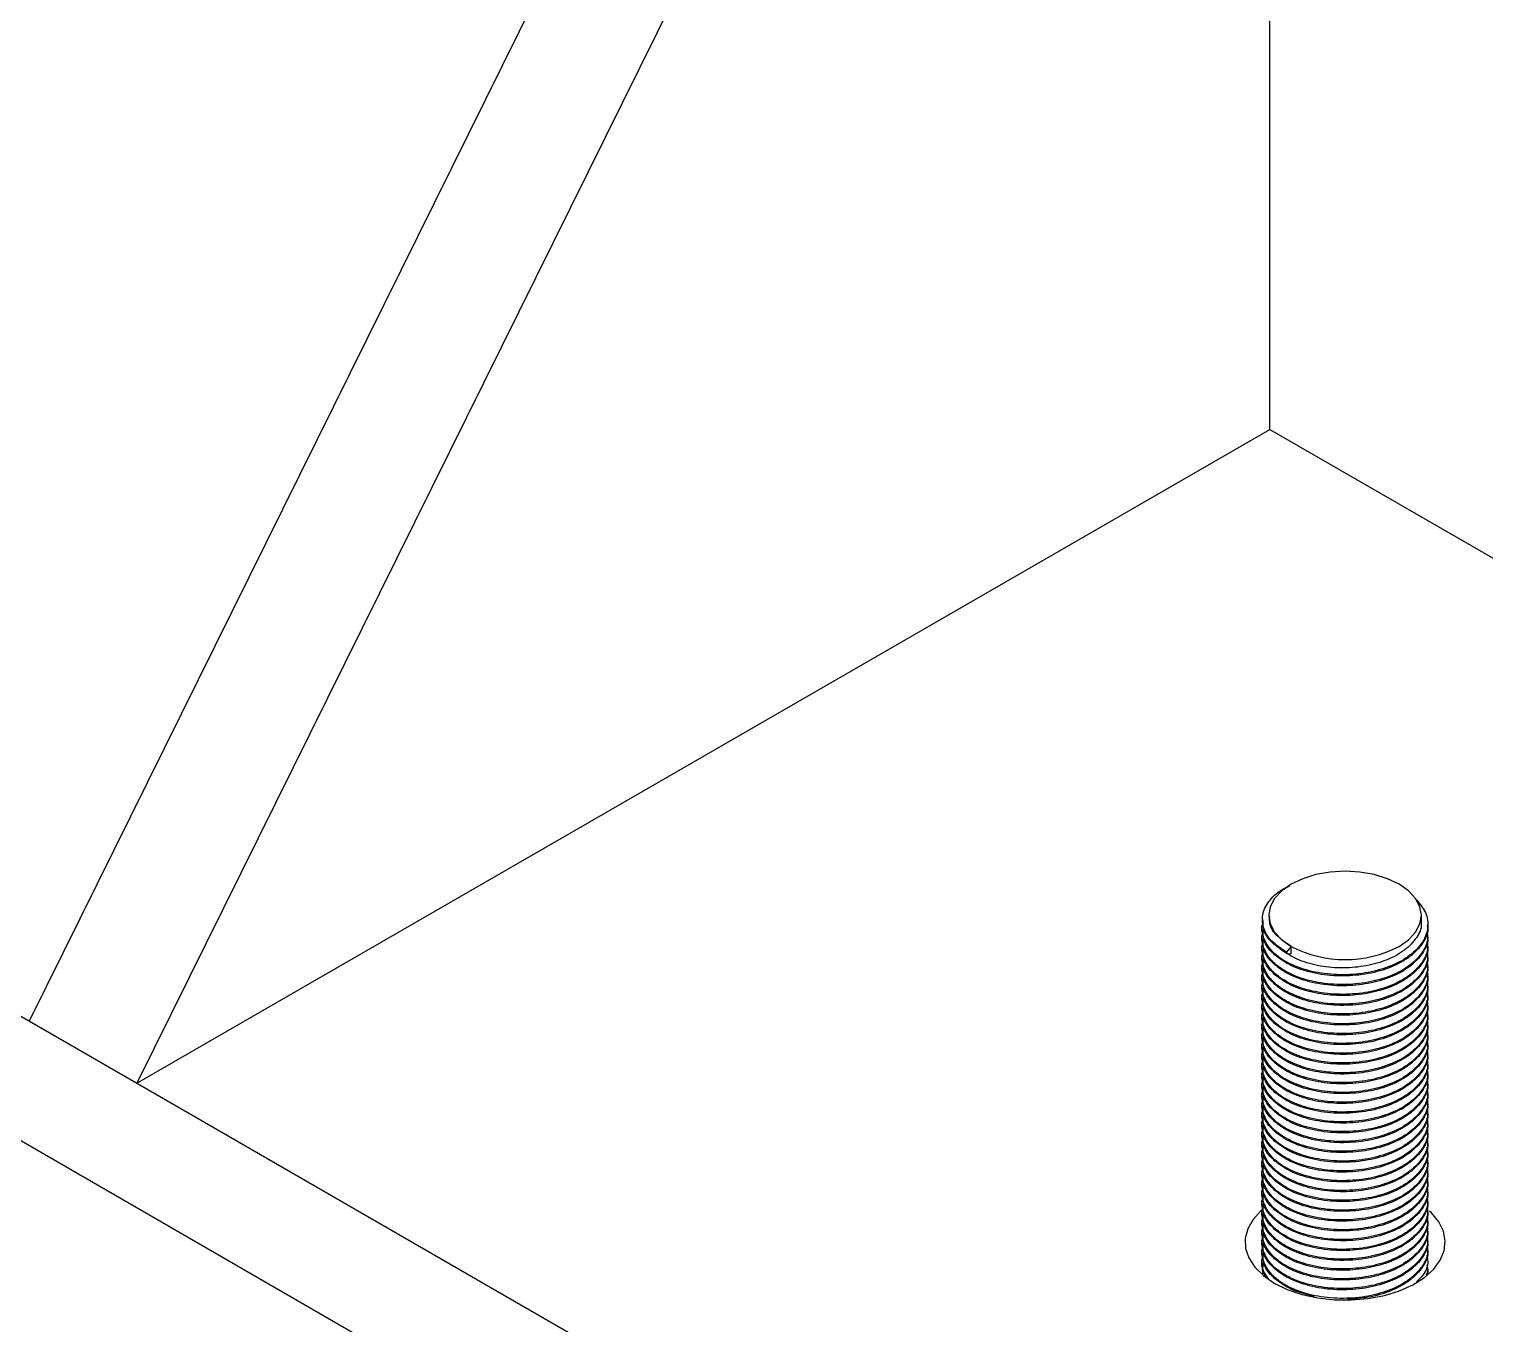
# Model space of a CAD drawing. Header units: millimetres. Extents: x 0 to 594, y 0 to 420.
# Drawn here: x 473.66 to 479.72, y 112.72 to 118.11 of the extents above; entities that cross this region are included whole.
import ezdxf

# ---------------------------------------------------------------- set-up
doc = ezdxf.new("R2010")
doc.units = ezdxf.units.MM

msp = doc.modelspace()

# ---------------------------------------------------------------- linework, layer by layer
at = {"color": 7, "linetype": 'Continuous', "lineweight": 25}
for p, q in [((478.37269, 123.50842), (473.65865, 113.98255)), ((478.82147, 123.24934), (474.10742, 113.72348)), ((478.82147, 116.44484), (478.82147, 123.24934)), ((468.9446, 116.70391), (485.44376, 107.17915)), ((474.10742, 113.72348), (478.82147, 116.44484)), ((478.82147, 116.44484), (482.37588, 114.39292)), ((468.9446, 116.18568), (485.44376, 106.66092)), ((478.79014, 114.40464), (478.79014, 114.39954)), ((478.8172, 114.42257), (478.8172, 114.41743)), ((479.45187, 114.39701), (479.45187, 114.42257)), ((479.47893, 114.37915), (479.47893, 114.38425)), ((478.79014, 114.36381), (478.79014, 114.35871)), ((478.79014, 114.32299), (478.79014, 114.31788)), ((479.47893, 114.33832), (479.47893, 114.34342)), ((478.79014, 114.28216), (478.79014, 114.27706)), ((478.91015, 114.29304), (478.89101, 114.26923)), ((478.89101, 114.26923), (478.89101, 114.26413)), ((478.89101, 114.26413), (478.91015, 114.26242)), ((478.91015, 114.26242), (478.91015, 114.29304)), ((479.47893, 114.29749), (479.47893, 114.3026)), ((479.47893, 114.25667), (479.47893, 114.26177)), ((478.79014, 114.24133), (478.79014, 114.23623)), ((478.79014, 114.20051), (478.79014, 114.1954)), ((479.47893, 114.21584), (479.47893, 114.22094)), ((478.79014, 114.15968), (478.79014, 114.15458)), ((479.47893, 114.17501), (479.47893, 114.18012)), ((479.47893, 114.13419), (479.47893, 114.13929)), ((478.79014, 114.11885), (478.79014, 114.11375)), ((478.79014, 114.07802), (478.79014, 114.07292)), ((479.47893, 114.09336), (479.47893, 114.09846)), ((478.79014, 114.0372), (478.79014, 114.03209)), ((479.47893, 114.05253), (479.47893, 114.05763)), ((479.47893, 114.0117), (479.47893, 114.01681)), ((473.65865, 113.98255), (474.10742, 113.72348)), ((478.79014, 113.99637), (478.79014, 113.99127)), ((478.79014, 113.95554), (478.79014, 113.95044)), ((479.47893, 113.97088), (479.47893, 113.97598)), ((478.79014, 113.91472), (478.79014, 113.90961)), ((479.47893, 113.93005), (479.47893, 113.93515)), ((479.47893, 113.88922), (479.47893, 113.89433)), ((478.79014, 113.87389), (478.79014, 113.86879)), ((478.79014, 113.83306), (478.79014, 113.82796)), ((479.47893, 113.8484), (479.47893, 113.8535)), ((478.79014, 113.79224), (478.79014, 113.78713)), ((479.47893, 113.80757), (479.47893, 113.81267)), ((479.47893, 113.76674), (479.47893, 113.77185)), ((478.79014, 113.75141), (478.79014, 113.7463)), ((478.79014, 113.71058), (478.79014, 113.70548)), ((479.47893, 113.72592), (479.47893, 113.73102)), ((478.79014, 113.66975), (478.79014, 113.66465)), ((479.47893, 113.68509), (479.47893, 113.69019)), ((479.47893, 113.64426), (479.47893, 113.64936)), ((478.79014, 113.62893), (478.79014, 113.62382)), ((478.79014, 113.5881), (478.79014, 113.583)), ((479.47893, 113.60343), (479.47893, 113.60854)), ((478.79014, 113.54727), (478.79014, 113.54217)), ((479.47893, 113.56261), (479.47893, 113.56771)), ((479.47893, 113.52178), (479.47893, 113.52688)), ((478.79014, 113.50645), (478.79014, 113.50134)), ((478.79014, 113.46562), (478.79014, 113.46052)), ((479.47893, 113.48095), (479.47893, 113.48606)), ((478.79014, 113.42479), (478.79014, 113.41969)), ((479.47893, 113.44013), (479.47893, 113.44523)), ((479.47893, 113.3993), (479.47893, 113.4044)), ((478.79014, 113.38396), (478.79014, 113.37886)), ((478.79014, 113.34314), (478.79014, 113.33803)), ((479.47893, 113.35847), (479.47893, 113.36358)), ((478.79014, 113.30231), (478.79014, 113.29721)), ((479.47893, 113.31764), (479.47893, 113.32275)), ((479.47893, 113.27682), (479.47893, 113.28192)), ((478.79014, 113.26148), (478.79014, 113.25638)), ((478.79014, 113.22066), (478.79014, 113.21555)), ((479.47893, 113.23599), (479.47893, 113.24109)), ((478.79014, 113.17983), (478.79014, 113.17473)), ((479.47893, 113.19516), (479.47893, 113.20027)), ((479.47893, 113.15434), (479.47893, 113.15944)), ((478.79014, 113.139), (478.79014, 113.1339)), ((478.79014, 113.09818), (478.79014, 113.09307)), ((479.47893, 113.11351), (479.47893, 113.11861)), ((478.79014, 113.05735), (478.79014, 113.05225)), ((479.47893, 113.07268), (479.47893, 113.07779)), ((479.47893, 113.03186), (479.47893, 113.03696)), ((478.79014, 113.01652), (478.79014, 113.01142)), ((478.79014, 112.97569), (478.79014, 112.97059)), ((479.47893, 112.99103), (479.47893, 112.99613)), ((478.79014, 112.93487), (478.79014, 112.92976)), ((479.47893, 112.9502), (479.47893, 112.9553))]:
    msp.add_line(p, q, dxfattribs=at)
at = {"color": 7, "linetype": 'Continuous', "lineweight": 25, "flags": 128}
for points in [[(479.35892, 114.29304), (479.39839, 114.3208), (479.42771, 114.35247), (479.44577, 114.38684), (479.45187, 114.42257), (479.44577, 114.45831), (479.42771, 114.49268), (479.39839, 114.52435), (479.35892, 114.55211), (479.31084, 114.57489), (479.25597, 114.59182), (479.19644, 114.60225), (479.13454, 114.60577), (479.07263, 114.60225), (479.0131, 114.59182), (478.95823, 114.57489), (478.91015, 114.55211), (478.87068, 114.52435), (478.84136, 114.49268), (478.8233, 114.45831), (478.8172, 114.42257), (478.8233, 114.38684), (478.84136, 114.35247), (478.87068, 114.3208), (478.91015, 114.29304)], [(478.79031, 113.1972), (478.78445, 113.19211), (478.7513, 113.15608), (478.72918, 113.11733), (478.71871, 113.07698), (478.72021, 113.03619), (478.73363, 112.99614), (478.75859, 112.95797), (478.79435, 112.92278), (478.83991, 112.89159)], [(478.83991, 112.89159), (478.89394, 112.86529), (478.95489, 112.84464), (479.02101, 112.83024), (479.0904, 112.82249), (479.16105, 112.82162), (479.23094, 112.82766), (479.29806, 112.84044), (479.36048, 112.85957), (479.41639, 112.88452), (479.4642, 112.91457), (479.50252, 112.94885), (479.53026, 112.98637), (479.54661, 113.02606), (479.55111, 113.06678), (479.54362, 113.10735), (479.52437, 113.1466), (479.4939, 113.18341), (479.4852, 113.19159)]]:
    msp.add_lwpolyline(points, dxfattribs=at)
at = {"color": 7, "linetype": 'Continuous', "lineweight": 25}
msp.add_arc((479.13454, 114.72611), 0.48775, 242.609672, 297.390328, dxfattribs=at)
for points, knots in [([(479.43112, 114.4871), (479.44555, 114.4698), (479.47599, 114.4333), (479.48321, 114.37114), (479.461, 114.30947), (479.4079, 114.25382), (479.32869, 114.20978), (479.23188, 114.18201), (479.1262, 114.17213), (479.02055, 114.18086), (478.94183, 114.20327), (478.87648, 114.23448), (478.82346, 114.27402), (478.79196, 114.33022), (478.78359, 114.37216), (478.79408, 114.39163), (478.79439, 114.39222)], [0, 0, 0, 0, 0.0734496, 0.1549549, 0.2332455, 0.3139098, 0.3959807, 0.4755835, 0.5546153, 0.6365768, 0.7176494, 0.7552605, 0.8345716, 0.9165967, 0.9974732, 1, 1, 1, 1]), ([(478.89101, 114.26923), (478.86861, 114.28404), (478.82304, 114.31417), (478.79001, 114.37148), (478.78768, 114.43117), (478.81928, 114.4875), (478.86053, 114.52697), (478.89683, 114.54162), (478.90452, 114.54472)], [0, 0, 0, 0, 0.1871988, 0.3808033, 0.571697, 0.7563161, 0.9483325, 1, 1, 1, 1]), ([(479.47616, 114.37901), (479.47702, 114.37454), (479.48177, 114.34975), (479.45914, 114.30429), (479.40842, 114.24874), (479.32855, 114.20467), (479.23191, 114.17691), (479.1262, 114.16703), (479.02052, 114.17576), (478.9419, 114.19817), (478.8763, 114.22938), (478.82505, 114.26884), (478.79183, 114.3169), (478.79358, 114.34787), (478.79419, 114.35877)], [0, 0, 0, 0, 0.0209419, 0.1160274, 0.2139957, 0.3136724, 0.4103514, 0.5063371, 0.605881, 0.7043452, 0.7500246, 0.8463495, 0.9459705, 1, 1, 1, 1]), ([(478.89101, 114.26413), (478.8689, 114.27893), (478.82393, 114.30905), (478.79197, 114.35781), (478.79361, 114.38872), (478.79419, 114.39959)], [0, 0, 0, 0, 0.3853374, 0.7838606, 1, 1, 1, 1]), ([(478.91015, 114.29304), (478.88978, 114.30663), (478.84834, 114.33428), (478.81889, 114.37906), (478.8204, 114.40747), (478.82093, 114.41746)], [0, 0, 0, 0, 0.3853066, 0.7838005, 1, 1, 1, 1]), ([(479.44932, 114.39687), (479.45011, 114.39274), (479.45449, 114.36985), (479.43363, 114.32786), (479.38689, 114.27652), (479.31331, 114.23574), (479.22424, 114.21), (479.12693, 114.20079), (479.02917, 114.20849), (478.95792, 114.22956), (478.91305, 114.24888), (478.89962, 114.25981), (478.89473, 114.2638)], [0, 0, 0, 0, 0.026955, 0.1494532, 0.275666, 0.4040803, 0.5286318, 0.6522899, 0.780533, 0.9073849, 0.9662334, 1, 1, 1, 1]), ([(479.47437, 114.35522), (479.4762, 114.34676), (479.48243, 114.31799), (479.45963, 114.26856), (479.40828, 114.21302), (479.32859, 114.16895), (479.2319, 114.14118), (479.12619, 114.1313), (479.02055, 114.14003), (478.94182, 114.16245), (478.87648, 114.19365), (478.82346, 114.23319), (478.79196, 114.28939), (478.78359, 114.33133), (478.79408, 114.35081), (478.79439, 114.3514)], [0, 0, 0, 0, 0.0371115, 0.12632, 0.218233, 0.311749, 0.4024525, 0.4925054, 0.5858967, 0.678275, 0.7211311, 0.8115023, 0.9049659, 0.9971208, 1, 1, 1, 1]), ([(479.47437, 114.31439), (479.4762, 114.30594), (479.48243, 114.27717), (479.45963, 114.22773), (479.40828, 114.17219), (479.32859, 114.12812), (479.2319, 114.10036), (479.12619, 114.09048), (479.02055, 114.09921), (478.94182, 114.12162), (478.87648, 114.15283), (478.82346, 114.19236), (478.79196, 114.24856), (478.78359, 114.2905), (478.79408, 114.30998), (478.79439, 114.31057)], [0, 0, 0, 0, 0.0371115, 0.12632, 0.218233, 0.311749, 0.4024525, 0.4925054, 0.5858967, 0.678275, 0.7211311, 0.8115023, 0.9049659, 0.9971208, 1, 1, 1, 1]), ([(479.47616, 114.33819), (479.47702, 114.33371), (479.48177, 114.30893), (479.45914, 114.26346), (479.40842, 114.20792), (479.32855, 114.16385), (479.23191, 114.13608), (479.1262, 114.1262), (479.02052, 114.13493), (478.9419, 114.15734), (478.8763, 114.18856), (478.82505, 114.22801), (478.79183, 114.27607), (478.79358, 114.30705), (478.79419, 114.31794)], [0, 0, 0, 0, 0.0209419, 0.1160274, 0.2139957, 0.3136724, 0.4103514, 0.5063371, 0.605881, 0.7043452, 0.7500246, 0.8463495, 0.9459705, 1, 1, 1, 1]), ([(479.47437, 114.27356), (479.4762, 114.26511), (479.48243, 114.23634), (479.45963, 114.18691), (479.40828, 114.13137), (479.32859, 114.0873), (479.2319, 114.05953), (479.12619, 114.04965), (479.02055, 114.05838), (478.94182, 114.08079), (478.87648, 114.112), (478.82346, 114.15154), (478.79196, 114.20774), (478.78359, 114.24968), (478.79408, 114.26915), (478.79439, 114.26974)], [0, 0, 0, 0, 0.0371115, 0.12632, 0.218233, 0.311749, 0.4024525, 0.4925054, 0.5858967, 0.678275, 0.7211311, 0.8115023, 0.9049659, 0.9971208, 1, 1, 1, 1]), ([(479.47616, 114.29736), (479.47702, 114.29289), (479.48177, 114.2681), (479.45914, 114.22263), (479.40842, 114.16709), (479.32855, 114.12302), (479.23191, 114.09525), (479.1262, 114.08537), (479.02052, 114.0941), (478.9419, 114.11651), (478.8763, 114.14773), (478.82505, 114.18719), (478.79183, 114.23525), (478.79358, 114.26622), (478.79419, 114.27711)], [0, 0, 0, 0, 0.0209419, 0.1160274, 0.2139957, 0.3136724, 0.4103514, 0.5063371, 0.605881, 0.7043452, 0.7500246, 0.8463495, 0.9459705, 1, 1, 1, 1]), ([(479.47616, 114.25653), (479.47702, 114.25206), (479.48177, 114.22727), (479.45914, 114.18181), (479.40842, 114.12626), (479.32855, 114.08219), (479.23191, 114.05443), (479.1262, 114.04455), (479.02052, 114.05328), (478.9419, 114.07568), (478.8763, 114.1069), (478.82505, 114.14636), (478.79183, 114.19442), (478.79358, 114.22539), (478.79419, 114.23628)], [0, 0, 0, 0, 0.0209419, 0.1160274, 0.2139957, 0.3136724, 0.4103514, 0.5063371, 0.605881, 0.7043452, 0.7500246, 0.8463495, 0.9459705, 1, 1, 1, 1]), ([(479.47437, 114.23273), (479.4762, 114.22428), (479.48243, 114.19551), (479.45963, 114.14608), (479.40828, 114.09054), (479.32859, 114.04647), (479.2319, 114.0187), (479.12619, 114.00882), (479.02055, 114.01755), (478.94182, 114.03996), (478.87648, 114.07117), (478.82346, 114.11071), (478.79196, 114.16691), (478.78359, 114.20885), (478.79408, 114.22833), (478.79439, 114.22892)], [0, 0, 0, 0, 0.0371115, 0.12632, 0.218233, 0.311749, 0.4024525, 0.4925054, 0.5858967, 0.678275, 0.7211311, 0.8115023, 0.9049659, 0.9971208, 1, 1, 1, 1]), ([(479.47437, 114.19191), (479.4762, 114.18346), (479.48243, 114.15469), (479.45963, 114.10525), (479.40828, 114.04971), (479.32859, 114.00564), (479.2319, 113.97788), (479.12619, 113.968), (479.02055, 113.97673), (478.94182, 113.99914), (478.87648, 114.03034), (478.82346, 114.06988), (478.79196, 114.12608), (478.78359, 114.16802), (478.79408, 114.1875), (478.79439, 114.18809)], [0, 0, 0, 0, 0.0371115, 0.12632, 0.218233, 0.311749, 0.4024525, 0.4925054, 0.5858967, 0.678275, 0.7211311, 0.8115023, 0.9049659, 0.9971208, 1, 1, 1, 1]), ([(479.47616, 114.21571), (479.47702, 114.21123), (479.48177, 114.18645), (479.45914, 114.14098), (479.40842, 114.08544), (479.32855, 114.04136), (479.23191, 114.0136), (479.1262, 114.00372), (479.02052, 114.01245), (478.9419, 114.03486), (478.8763, 114.06608), (478.82505, 114.10553), (478.79183, 114.15359), (478.79358, 114.18457), (478.79419, 114.19546)], [0, 0, 0, 0, 0.0209419, 0.1160274, 0.2139957, 0.3136724, 0.4103514, 0.5063371, 0.605881, 0.7043452, 0.7500246, 0.8463495, 0.9459705, 1, 1, 1, 1]), ([(479.47437, 114.15108), (479.4762, 114.14263), (479.48243, 114.11386), (479.45963, 114.06443), (479.40828, 114.00889), (479.32859, 113.96481), (479.2319, 113.93705), (479.12619, 113.92717), (479.02055, 113.9359), (478.94182, 113.95831), (478.87648, 113.98952), (478.82346, 114.02906), (478.79196, 114.08526), (478.78359, 114.1272), (478.79408, 114.14667), (478.79439, 114.14726)], [0, 0, 0, 0, 0.0371115, 0.12632, 0.218233, 0.311749, 0.4024525, 0.4925054, 0.5858967, 0.678275, 0.7211311, 0.8115023, 0.9049659, 0.9971208, 1, 1, 1, 1]), ([(479.47616, 114.17488), (479.47702, 114.1704), (479.48177, 114.14562), (479.45914, 114.10015), (479.40842, 114.04461), (479.32855, 114.00054), (479.23191, 113.97277), (479.1262, 113.96289), (479.02052, 113.97162), (478.9419, 113.99403), (478.8763, 114.02525), (478.82505, 114.0647), (478.79183, 114.11277), (478.79358, 114.14374), (478.79419, 114.15463)], [0, 0, 0, 0, 0.0209419, 0.1160274, 0.2139957, 0.3136724, 0.4103514, 0.5063371, 0.605881, 0.7043452, 0.7500246, 0.8463495, 0.9459705, 1, 1, 1, 1]), ([(479.47616, 114.13405), (479.47702, 114.12958), (479.48177, 114.10479), (479.45914, 114.05933), (479.40842, 114.00378), (479.32855, 113.95971), (479.23191, 113.93194), (479.1262, 113.92207), (479.02052, 113.9308), (478.9419, 113.9532), (478.8763, 113.98442), (478.82505, 114.02388), (478.79183, 114.07194), (478.79358, 114.10291), (478.79419, 114.1138)], [0, 0, 0, 0, 0.0209419, 0.1160274, 0.2139957, 0.3136724, 0.4103514, 0.5063371, 0.605881, 0.7043452, 0.7500246, 0.8463495, 0.9459705, 1, 1, 1, 1]), ([(479.47437, 114.11025), (479.4762, 114.1018), (479.48243, 114.07303), (479.45963, 114.0236), (479.40828, 113.96806), (479.32859, 113.92399), (479.2319, 113.89622), (479.12619, 113.88634), (479.02055, 113.89507), (478.94182, 113.91748), (478.87648, 113.94869), (478.82346, 113.98823), (478.79196, 114.04443), (478.78359, 114.08637), (478.79408, 114.10584), (478.79439, 114.10643)], [0, 0, 0, 0, 0.0371115, 0.12632, 0.218233, 0.311749, 0.4024525, 0.4925054, 0.5858967, 0.678275, 0.7211311, 0.8115023, 0.9049659, 0.9971208, 1, 1, 1, 1]), ([(479.47437, 114.06943), (479.4762, 114.06097), (479.48243, 114.03221), (479.45963, 113.98277), (479.40828, 113.92723), (479.32859, 113.88316), (479.2319, 113.85539), (479.12619, 113.84551), (479.02055, 113.85424), (478.94182, 113.87666), (478.87648, 113.90786), (478.82346, 113.9474), (478.79196, 114.0036), (478.78359, 114.04554), (478.79408, 114.06502), (478.79439, 114.06561)], [0, 0, 0, 0, 0.0371115, 0.12632, 0.218233, 0.311749, 0.4024525, 0.4925054, 0.5858967, 0.678275, 0.7211311, 0.8115023, 0.9049659, 0.9971208, 1, 1, 1, 1]), ([(479.47616, 114.09322), (479.47702, 114.08875), (479.48177, 114.06396), (479.45914, 114.0185), (479.40842, 113.96295), (479.32855, 113.91888), (479.23191, 113.89112), (479.1262, 113.88124), (479.02052, 113.88997), (478.9419, 113.91238), (478.8763, 113.9436), (478.82505, 113.98305), (478.79183, 114.03111), (478.79358, 114.06209), (478.79419, 114.07298)], [0, 0, 0, 0, 0.0209419, 0.1160274, 0.2139957, 0.3136724, 0.4103514, 0.5063371, 0.605881, 0.7043452, 0.7500246, 0.8463495, 0.9459705, 1, 1, 1, 1]), ([(479.47437, 114.0286), (479.4762, 114.02015), (479.48243, 113.99138), (479.45963, 113.94195), (479.40828, 113.88641), (479.32859, 113.84233), (479.2319, 113.81457), (479.12619, 113.80469), (479.02055, 113.81342), (478.94182, 113.83583), (478.87648, 113.86704), (478.82346, 113.90658), (478.79196, 113.96277), (478.78359, 114.00471), (478.79408, 114.02419), (478.79439, 114.02478)], [0, 0, 0, 0, 0.0371115, 0.12632, 0.218233, 0.311749, 0.4024525, 0.4925054, 0.5858967, 0.678275, 0.7211311, 0.8115023, 0.9049659, 0.9971208, 1, 1, 1, 1]), ([(479.47616, 114.0524), (479.47702, 114.04792), (479.48177, 114.02314), (479.45914, 113.97767), (479.40842, 113.92213), (479.32855, 113.87806), (479.23191, 113.85029), (479.1262, 113.84041), (479.02052, 113.84914), (478.9419, 113.87155), (478.8763, 113.90277), (478.82505, 113.94222), (478.79183, 113.99029), (478.79358, 114.02126), (478.79419, 114.03215)], [0, 0, 0, 0, 0.0209419, 0.1160274, 0.2139957, 0.3136724, 0.4103514, 0.5063371, 0.605881, 0.7043452, 0.7500246, 0.8463495, 0.9459705, 1, 1, 1, 1]), ([(479.47616, 114.01157), (479.47702, 114.0071), (479.48177, 113.98231), (479.45914, 113.93685), (479.40842, 113.8813), (479.32855, 113.83723), (479.23191, 113.80946), (479.1262, 113.79958), (479.02052, 113.80832), (478.9419, 113.83072), (478.8763, 113.86194), (478.82505, 113.9014), (478.79183, 113.94946), (478.79358, 113.98043), (478.79419, 113.99132)], [0, 0, 0, 0, 0.0209419, 0.1160274, 0.2139957, 0.3136724, 0.4103514, 0.5063371, 0.605881, 0.7043452, 0.7500246, 0.8463495, 0.9459705, 1, 1, 1, 1]), ([(479.47437, 113.98777), (479.4762, 113.97932), (479.48243, 113.95055), (479.45963, 113.90112), (479.40828, 113.84558), (479.32859, 113.80151), (479.2319, 113.77374), (479.12619, 113.76386), (479.02055, 113.77259), (478.94182, 113.795), (478.87648, 113.82621), (478.82346, 113.86575), (478.79196, 113.92195), (478.78359, 113.96389), (478.79408, 113.98336), (478.79439, 113.98395)], [0, 0, 0, 0, 0.0371115, 0.12632, 0.218233, 0.311749, 0.4024525, 0.4925054, 0.5858967, 0.678275, 0.7211311, 0.8115023, 0.9049659, 0.9971208, 1, 1, 1, 1]), ([(479.47437, 113.94695), (479.4762, 113.93849), (479.48243, 113.90972), (479.45963, 113.86029), (479.40828, 113.80475), (479.32859, 113.76068), (479.2319, 113.73291), (479.12619, 113.72303), (479.02055, 113.73176), (478.94182, 113.75417), (478.87648, 113.78538), (478.82346, 113.82492), (478.79196, 113.88112), (478.78359, 113.92306), (478.79408, 113.94254), (478.79439, 113.94313)], [0, 0, 0, 0, 0.0371115, 0.12632, 0.218233, 0.311749, 0.4024525, 0.4925054, 0.5858967, 0.678275, 0.7211311, 0.8115023, 0.9049659, 0.9971208, 1, 1, 1, 1]), ([(479.47616, 113.97074), (479.47702, 113.96627), (479.48177, 113.94148), (479.45914, 113.89602), (479.40842, 113.84047), (479.32855, 113.7964), (479.23191, 113.76864), (479.1262, 113.75876), (479.02052, 113.76749), (478.9419, 113.78989), (478.8763, 113.82111), (478.82505, 113.86057), (478.79183, 113.90863), (478.79358, 113.9396), (478.79419, 113.9505)], [0, 0, 0, 0, 0.0209419, 0.1160274, 0.2139957, 0.3136724, 0.4103514, 0.5063371, 0.605881, 0.7043452, 0.7500246, 0.8463495, 0.9459705, 1, 1, 1, 1]), ([(479.47437, 113.90612), (479.4762, 113.89767), (479.48243, 113.8689), (479.45963, 113.81946), (479.40828, 113.76392), (479.32859, 113.71985), (479.2319, 113.69209), (479.12619, 113.68221), (479.02055, 113.69094), (478.94182, 113.71335), (478.87648, 113.74456), (478.82346, 113.78409), (478.79196, 113.84029), (478.78359, 113.88223), (478.79408, 113.90171), (478.79439, 113.9023)], [0, 0, 0, 0, 0.0371115, 0.12632, 0.218233, 0.311749, 0.4024525, 0.4925054, 0.5858967, 0.678275, 0.7211311, 0.8115023, 0.9049659, 0.9971208, 1, 1, 1, 1]), ([(479.47616, 113.92992), (479.47702, 113.92544), (479.48177, 113.90066), (479.45914, 113.85519), (479.40842, 113.79965), (479.32855, 113.75558), (479.23191, 113.72781), (479.1262, 113.71793), (479.02052, 113.72666), (478.9419, 113.74907), (478.8763, 113.78029), (478.82505, 113.81974), (478.79183, 113.8678), (478.79358, 113.89878), (478.79419, 113.90967)], [0, 0, 0, 0, 0.0209419, 0.1160274, 0.2139957, 0.3136724, 0.4103514, 0.5063371, 0.605881, 0.7043452, 0.7500246, 0.8463495, 0.9459705, 1, 1, 1, 1]), ([(479.47616, 113.88909), (479.47702, 113.88462), (479.48177, 113.85983), (479.45914, 113.81436), (479.40842, 113.75882), (479.32855, 113.71475), (479.23191, 113.68698), (479.1262, 113.6771), (479.02052, 113.68583), (478.9419, 113.70824), (478.8763, 113.73946), (478.82505, 113.77892), (478.79183, 113.82698), (478.79358, 113.85795), (478.79419, 113.86884)], [0, 0, 0, 0, 0.0209419, 0.1160274, 0.2139957, 0.3136724, 0.4103514, 0.5063371, 0.605881, 0.7043452, 0.7500246, 0.8463495, 0.9459705, 1, 1, 1, 1]), ([(479.47437, 113.86529), (479.4762, 113.85684), (479.48243, 113.82807), (479.45963, 113.77864), (479.40828, 113.7231), (479.32859, 113.67902), (479.2319, 113.65126), (479.12619, 113.64138), (479.02055, 113.65011), (478.94182, 113.67252), (478.87648, 113.70373), (478.82346, 113.74327), (478.79196, 113.79947), (478.78359, 113.84141), (478.79408, 113.86088), (478.79439, 113.86147)], [0, 0, 0, 0, 0.0371115, 0.12632, 0.218233, 0.311749, 0.4024525, 0.4925054, 0.5858967, 0.678275, 0.7211311, 0.8115023, 0.9049659, 0.9971208, 1, 1, 1, 1]), ([(479.47437, 113.82446), (479.4762, 113.81601), (479.48243, 113.78724), (479.45963, 113.73781), (479.40828, 113.68227), (479.32859, 113.6382), (479.2319, 113.61043), (479.12619, 113.60055), (479.02055, 113.60928), (478.94182, 113.63169), (478.87648, 113.6629), (478.82346, 113.70244), (478.79196, 113.75864), (478.78359, 113.80058), (478.79408, 113.82006), (478.79439, 113.82065)], [0, 0, 0, 0, 0.0371115, 0.12632, 0.218233, 0.311749, 0.4024525, 0.4925054, 0.5858967, 0.678275, 0.7211311, 0.8115023, 0.9049659, 0.9971208, 1, 1, 1, 1]), ([(479.47616, 113.84826), (479.47702, 113.84379), (479.48177, 113.819), (479.45914, 113.77354), (479.40842, 113.71799), (479.32855, 113.67392), (479.23191, 113.64616), (479.1262, 113.63628), (479.02052, 113.64501), (478.9419, 113.66741), (478.8763, 113.69863), (478.82505, 113.73809), (478.79183, 113.78615), (478.79358, 113.81712), (478.79419, 113.82801)], [0, 0, 0, 0, 0.0209419, 0.1160274, 0.2139957, 0.3136724, 0.4103514, 0.5063371, 0.605881, 0.7043452, 0.7500246, 0.8463495, 0.9459705, 1, 1, 1, 1]), ([(479.47437, 113.78364), (479.4762, 113.77519), (479.48243, 113.74642), (479.45963, 113.69698), (479.40828, 113.64144), (479.32859, 113.59737), (479.2319, 113.5696), (479.12619, 113.55973), (479.02055, 113.56846), (478.94182, 113.59087), (478.87648, 113.62207), (478.82346, 113.66161), (478.79196, 113.71781), (478.78359, 113.75975), (478.79408, 113.77923), (478.79439, 113.77982)], [0, 0, 0, 0, 0.0371115, 0.12632, 0.218233, 0.311749, 0.4024525, 0.4925054, 0.5858967, 0.678275, 0.7211311, 0.8115023, 0.9049659, 0.9971208, 1, 1, 1, 1]), ([(479.47616, 113.80744), (479.47702, 113.80296), (479.48177, 113.77817), (479.45914, 113.73271), (479.40842, 113.67717), (479.32855, 113.63309), (479.23191, 113.60533), (479.1262, 113.59545), (479.02052, 113.60418), (478.9419, 113.62659), (478.8763, 113.65781), (478.82505, 113.69726), (478.79183, 113.74532), (478.79358, 113.7763), (478.79419, 113.78719)], [0, 0, 0, 0, 0.0209419, 0.1160274, 0.2139957, 0.3136724, 0.4103514, 0.5063371, 0.605881, 0.7043452, 0.7500246, 0.8463495, 0.9459705, 1, 1, 1, 1]), ([(479.47616, 113.76661), (479.47702, 113.76213), (479.48177, 113.73735), (479.45914, 113.69188), (479.40842, 113.63634), (479.32855, 113.59227), (479.23191, 113.5645), (479.1262, 113.55462), (479.02052, 113.56335), (478.9419, 113.58576), (478.8763, 113.61698), (478.82505, 113.65643), (478.79183, 113.7045), (478.79358, 113.73547), (478.79419, 113.74636)], [0, 0, 0, 0, 0.0209419, 0.1160274, 0.2139957, 0.3136724, 0.4103514, 0.5063371, 0.605881, 0.7043452, 0.7500246, 0.8463495, 0.9459705, 1, 1, 1, 1]), ([(479.47437, 113.74281), (479.4762, 113.73436), (479.48243, 113.70559), (479.45963, 113.65616), (479.40828, 113.60062), (479.32859, 113.55654), (479.2319, 113.52878), (479.12619, 113.5189), (479.02055, 113.52763), (478.94182, 113.55004), (478.87648, 113.58125), (478.82346, 113.62079), (478.79196, 113.67699), (478.78359, 113.71892), (478.79408, 113.7384), (478.79439, 113.73899)], [0, 0, 0, 0, 0.0371115, 0.12632, 0.218233, 0.311749, 0.4024525, 0.4925054, 0.5858967, 0.678275, 0.7211311, 0.8115023, 0.9049659, 0.9971208, 1, 1, 1, 1]), ([(479.47437, 113.70198), (479.4762, 113.69353), (479.48243, 113.66476), (479.45963, 113.61533), (479.40828, 113.55979), (479.32859, 113.51572), (479.2319, 113.48795), (479.12619, 113.47807), (479.02055, 113.4868), (478.94182, 113.50921), (478.87648, 113.54042), (478.82346, 113.57996), (478.79196, 113.63616), (478.78359, 113.6781), (478.79408, 113.69757), (478.79439, 113.69816)], [0, 0, 0, 0, 0.0371115, 0.12632, 0.218233, 0.311749, 0.4024525, 0.4925054, 0.5858967, 0.678275, 0.7211311, 0.8115023, 0.9049659, 0.9971208, 1, 1, 1, 1]), ([(479.47616, 113.72578), (479.47702, 113.72131), (479.48177, 113.69652), (479.45914, 113.65106), (479.40842, 113.59551), (479.32855, 113.55144), (479.23191, 113.52367), (479.1262, 113.51379), (479.02052, 113.52253), (478.9419, 113.54493), (478.8763, 113.57615), (478.82505, 113.61561), (478.79183, 113.66367), (478.79358, 113.69464), (478.79419, 113.70553)], [0, 0, 0, 0, 0.0209419, 0.1160274, 0.2139957, 0.3136724, 0.4103514, 0.5063371, 0.605881, 0.7043452, 0.7500246, 0.8463495, 0.9459705, 1, 1, 1, 1]), ([(479.47437, 113.66116), (479.4762, 113.6527), (479.48243, 113.62394), (479.45963, 113.5745), (479.40828, 113.51896), (479.32859, 113.47489), (479.2319, 113.44712), (479.12619, 113.43724), (479.02055, 113.44597), (478.94182, 113.46839), (478.87648, 113.49959), (478.82346, 113.53913), (478.79196, 113.59533), (478.78359, 113.63727), (478.79408, 113.65675), (478.79439, 113.65734)], [0, 0, 0, 0, 0.03711154, 0.12631998, 0.21823305, 0.31174895, 0.40245246, 0.49250541, 0.58589668, 0.67827504, 0.72113109, 0.8115023, 0.90496589, 0.9971208, 1, 1, 1, 1]), ([(479.47616, 113.68495), (479.47702, 113.68048), (479.48177, 113.65569), (479.45914, 113.61023), (479.40842, 113.55468), (479.32855, 113.51061), (479.23191, 113.48285), (479.1262, 113.47297), (479.02052, 113.4817), (478.9419, 113.50411), (478.8763, 113.53532), (478.82505, 113.57478), (478.79183, 113.62284), (478.79358, 113.65382), (478.79419, 113.66471)], [0, 0, 0, 0, 0.0209419, 0.1160274, 0.2139957, 0.3136724, 0.4103514, 0.5063371, 0.605881, 0.7043452, 0.7500246, 0.8463495, 0.9459705, 1, 1, 1, 1]), ([(479.47616, 113.64413), (479.47702, 113.63965), (479.48177, 113.61487), (479.45914, 113.5694), (479.40842, 113.51386), (479.32855, 113.46979), (479.23191, 113.44202), (479.1262, 113.43214), (479.02052, 113.44087), (478.9419, 113.46328), (478.8763, 113.4945), (478.82505, 113.53395), (478.79183, 113.58202), (478.79358, 113.61299), (478.79419, 113.62388)], [0, 0, 0, 0, 0.0209419, 0.1160274, 0.2139957, 0.3136724, 0.4103514, 0.5063371, 0.605881, 0.7043452, 0.7500246, 0.8463495, 0.9459705, 1, 1, 1, 1]), ([(479.47437, 113.62033), (479.4762, 113.61188), (479.48243, 113.58311), (479.45963, 113.53367), (479.40828, 113.47813), (479.32859, 113.43406), (479.2319, 113.4063), (479.12619, 113.39642), (479.02055, 113.40515), (478.94182, 113.42756), (478.87648, 113.45877), (478.82346, 113.4983), (478.79196, 113.5545), (478.78359, 113.59644), (478.79408, 113.61592), (478.79439, 113.61651)], [0, 0, 0, 0, 0.0371115, 0.12632, 0.218233, 0.311749, 0.4024525, 0.4925054, 0.5858967, 0.678275, 0.7211311, 0.8115023, 0.9049659, 0.9971208, 1, 1, 1, 1]), ([(479.47437, 113.5795), (479.4762, 113.57105), (479.48243, 113.54228), (479.45963, 113.49285), (479.40828, 113.43731), (479.32859, 113.39324), (479.2319, 113.36547), (479.12619, 113.35559), (479.02055, 113.36432), (478.94182, 113.38673), (478.87648, 113.41794), (478.82346, 113.45748), (478.79196, 113.51368), (478.78359, 113.55562), (478.79408, 113.57509), (478.79439, 113.57568)], [0, 0, 0, 0, 0.03711154, 0.12631998, 0.21823305, 0.31174895, 0.40245246, 0.49250541, 0.58589668, 0.67827504, 0.72113109, 0.8115023, 0.90496589, 0.9971208, 1, 1, 1, 1]), ([(479.47616, 113.6033), (479.47702, 113.59883), (479.48177, 113.57404), (479.45914, 113.52858), (479.40842, 113.47303), (479.32855, 113.42896), (479.23191, 113.40119), (479.1262, 113.39131), (479.02052, 113.40005), (478.9419, 113.42245), (478.8763, 113.45367), (478.82505, 113.49313), (478.79183, 113.54119), (478.79358, 113.57216), (478.79419, 113.58305)], [0, 0, 0, 0, 0.0209419, 0.1160274, 0.2139957, 0.3136724, 0.4103514, 0.5063371, 0.605881, 0.7043452, 0.7500246, 0.8463495, 0.9459705, 1, 1, 1, 1]), ([(479.47437, 113.53868), (479.4762, 113.53022), (479.48243, 113.50145), (479.45963, 113.45202), (479.40828, 113.39648), (479.32859, 113.35241), (479.2319, 113.32464), (479.12619, 113.31476), (479.02055, 113.32349), (478.94182, 113.3459), (478.87648, 113.37711), (478.82346, 113.41665), (478.79196, 113.47285), (478.78359, 113.51479), (478.79408, 113.53427), (478.79439, 113.53486)], [0, 0, 0, 0, 0.0371115, 0.12632, 0.218233, 0.311749, 0.4024525, 0.4925054, 0.5858967, 0.678275, 0.7211311, 0.8115023, 0.9049659, 0.9971208, 1, 1, 1, 1]), ([(479.47616, 113.56247), (479.47702, 113.558), (479.48177, 113.53321), (479.45914, 113.48775), (479.40842, 113.4322), (479.32855, 113.38813), (479.23191, 113.36037), (479.1262, 113.35049), (479.02052, 113.35922), (478.9419, 113.38162), (478.8763, 113.41284), (478.82505, 113.4523), (478.79183, 113.50036), (478.79358, 113.53133), (478.79419, 113.54223)], [0, 0, 0, 0, 0.0209419, 0.1160274, 0.2139957, 0.3136724, 0.4103514, 0.5063371, 0.605881, 0.7043452, 0.7500246, 0.8463495, 0.9459705, 1, 1, 1, 1]), ([(479.47616, 113.52165), (479.47702, 113.51717), (479.48177, 113.49239), (479.45914, 113.44692), (479.40842, 113.39138), (479.32855, 113.34731), (479.23191, 113.31954), (479.1262, 113.30966), (479.02052, 113.31839), (478.9419, 113.3408), (478.8763, 113.37202), (478.82505, 113.41147), (478.79183, 113.45953), (478.79358, 113.49051), (478.79419, 113.5014)], [0, 0, 0, 0, 0.0209419, 0.1160274, 0.2139957, 0.3136724, 0.4103514, 0.5063371, 0.605881, 0.7043452, 0.7500246, 0.8463495, 0.9459705, 1, 1, 1, 1]), ([(479.47437, 113.49785), (479.4762, 113.4894), (479.48243, 113.46063), (479.45963, 113.41119), (479.40828, 113.35565), (479.32859, 113.31158), (479.2319, 113.28382), (479.12619, 113.27394), (479.02055, 113.28267), (478.94182, 113.30508), (478.87648, 113.33628), (478.82346, 113.37582), (478.79196, 113.43202), (478.78359, 113.47396), (478.79408, 113.49344), (478.79439, 113.49403)], [0, 0, 0, 0, 0.03711154, 0.12631998, 0.21823305, 0.31174895, 0.40245246, 0.49250541, 0.58589668, 0.67827504, 0.72113109, 0.8115023, 0.90496589, 0.9971208, 1, 1, 1, 1]), ([(479.47437, 113.45702), (479.4762, 113.44857), (479.48243, 113.4198), (479.45963, 113.37037), (479.40828, 113.31483), (479.32859, 113.27075), (479.2319, 113.24299), (479.12619, 113.23311), (479.02055, 113.24184), (478.94182, 113.26425), (478.87648, 113.29546), (478.82346, 113.335), (478.79196, 113.3912), (478.78359, 113.43314), (478.79408, 113.45261), (478.79439, 113.4532)], [0, 0, 0, 0, 0.0371115, 0.12632, 0.218233, 0.311749, 0.4024525, 0.4925054, 0.5858967, 0.678275, 0.7211311, 0.8115023, 0.9049659, 0.9971208, 1, 1, 1, 1]), ([(479.47616, 113.48082), (479.47702, 113.47635), (479.48177, 113.45156), (479.45914, 113.40609), (479.40842, 113.35055), (479.32855, 113.30648), (479.23191, 113.27871), (479.1262, 113.26883), (479.02052, 113.27756), (478.9419, 113.29997), (478.8763, 113.33119), (478.82505, 113.37064), (478.79183, 113.41871), (478.79358, 113.44968), (478.79419, 113.46057)], [0, 0, 0, 0, 0.0209419, 0.1160274, 0.2139957, 0.3136724, 0.4103514, 0.5063371, 0.605881, 0.7043452, 0.7500246, 0.8463495, 0.9459705, 1, 1, 1, 1]), ([(479.47437, 113.41619), (479.4762, 113.40774), (479.48243, 113.37897), (479.45963, 113.32954), (479.40828, 113.274), (479.32859, 113.22993), (479.2319, 113.20216), (479.12619, 113.19228), (479.02055, 113.20101), (478.94182, 113.22342), (478.87648, 113.25463), (478.82346, 113.29417), (478.79196, 113.35037), (478.78359, 113.39231), (478.79408, 113.41178), (478.79439, 113.41237)], [0, 0, 0, 0, 0.03711154, 0.12631998, 0.21823305, 0.31174895, 0.40245246, 0.49250541, 0.58589668, 0.67827504, 0.72113109, 0.8115023, 0.90496589, 0.9971208, 1, 1, 1, 1]), ([(479.47616, 113.43999), (479.47702, 113.43552), (479.48177, 113.41073), (479.45914, 113.36527), (479.40842, 113.30972), (479.32855, 113.26565), (479.23191, 113.23789), (479.1262, 113.22801), (479.02052, 113.23674), (478.9419, 113.25914), (478.8763, 113.29036), (478.82505, 113.32982), (478.79183, 113.37788), (478.79358, 113.40885), (478.79419, 113.41974)], [0, 0, 0, 0, 0.0209419, 0.1160274, 0.2139957, 0.3136724, 0.4103514, 0.5063371, 0.605881, 0.7043452, 0.7500246, 0.8463495, 0.9459705, 1, 1, 1, 1]), ([(479.47616, 113.39916), (479.47702, 113.39469), (479.48177, 113.3699), (479.45914, 113.32444), (479.40842, 113.2689), (479.32855, 113.22482), (479.23191, 113.19706), (479.1262, 113.18718), (479.02052, 113.19591), (478.9419, 113.21832), (478.8763, 113.24954), (478.82505, 113.28899), (478.79183, 113.33705), (478.79358, 113.36803), (478.79419, 113.37892)], [0, 0, 0, 0, 0.0209419, 0.1160274, 0.2139957, 0.3136724, 0.4103514, 0.5063371, 0.605881, 0.7043452, 0.7500246, 0.8463495, 0.9459705, 1, 1, 1, 1]), ([(479.47437, 113.37537), (479.4762, 113.36691), (479.48243, 113.33815), (479.45963, 113.28871), (479.40828, 113.23317), (479.32859, 113.1891), (479.2319, 113.16133), (479.12619, 113.15146), (479.02055, 113.16018), (478.94182, 113.1826), (478.87648, 113.2138), (478.82346, 113.25334), (478.79196, 113.30954), (478.78359, 113.35148), (478.79408, 113.37096), (478.79439, 113.37155)], [0, 0, 0, 0, 0.0371115, 0.12632, 0.218233, 0.311749, 0.4024525, 0.4925054, 0.5858967, 0.678275, 0.7211311, 0.8115023, 0.9049659, 0.9971208, 1, 1, 1, 1]), ([(479.47616, 113.35834), (479.47702, 113.35386), (479.48177, 113.32908), (479.45914, 113.28361), (479.40842, 113.22807), (479.32855, 113.184), (479.23191, 113.15623), (479.1262, 113.14635), (479.02052, 113.15508), (478.9419, 113.17749), (478.8763, 113.20871), (478.82505, 113.24816), (478.79183, 113.29623), (478.79358, 113.3272), (478.79419, 113.33809)], [0, 0, 0, 0, 0.0209419, 0.1160274, 0.2139957, 0.3136724, 0.4103514, 0.5063371, 0.605881, 0.7043452, 0.7500246, 0.8463495, 0.9459705, 1, 1, 1, 1]), ([(479.47437, 113.33454), (479.4762, 113.32609), (479.48243, 113.29732), (479.45963, 113.24789), (479.40828, 113.19235), (479.32859, 113.14827), (479.2319, 113.12051), (479.12619, 113.11063), (479.02055, 113.11936), (478.94182, 113.14177), (478.87648, 113.17298), (478.82346, 113.21252), (478.79196, 113.26872), (478.78359, 113.31065), (478.79408, 113.33013), (478.79439, 113.33072)], [0, 0, 0, 0, 0.03711154, 0.12631998, 0.21823305, 0.31174895, 0.40245246, 0.49250541, 0.58589668, 0.67827504, 0.72113109, 0.8115023, 0.90496589, 0.9971208, 1, 1, 1, 1]), ([(479.47437, 113.29371), (479.4762, 113.28526), (479.48243, 113.25649), (479.45963, 113.20706), (479.40828, 113.15152), (479.32859, 113.10745), (479.2319, 113.07968), (479.12619, 113.0698), (479.02055, 113.07853), (478.94182, 113.10094), (478.87648, 113.13215), (478.82346, 113.17169), (478.79196, 113.22789), (478.78359, 113.26983), (478.79408, 113.2893), (478.79439, 113.28989)], [0, 0, 0, 0, 0.0371115, 0.12632, 0.218233, 0.311749, 0.4024525, 0.4925054, 0.5858967, 0.678275, 0.7211311, 0.8115023, 0.9049659, 0.9971208, 1, 1, 1, 1]), ([(479.47616, 113.31751), (479.47702, 113.31304), (479.48177, 113.28825), (479.45914, 113.24279), (479.40842, 113.18724), (479.32855, 113.14317), (479.23191, 113.1154), (479.1262, 113.10552), (479.02052, 113.11426), (478.9419, 113.13666), (478.8763, 113.16788), (478.82505, 113.20734), (478.79183, 113.2554), (478.79358, 113.28637), (478.79419, 113.29726)], [0, 0, 0, 0, 0.0209419, 0.1160274, 0.2139957, 0.3136724, 0.4103514, 0.5063371, 0.605881, 0.7043452, 0.7500246, 0.8463495, 0.9459705, 1, 1, 1, 1]), ([(479.47616, 113.27668), (479.47702, 113.27221), (479.48177, 113.24742), (479.45914, 113.20196), (479.40842, 113.14641), (479.32855, 113.10234), (479.23191, 113.07458), (479.1262, 113.0647), (479.02052, 113.07343), (478.9419, 113.09584), (478.8763, 113.12705), (478.82505, 113.16651), (478.79183, 113.21457), (478.79358, 113.24554), (478.79419, 113.25644)], [0, 0, 0, 0, 0.0209419, 0.1160274, 0.2139957, 0.3136724, 0.4103514, 0.5063371, 0.605881, 0.7043452, 0.7500246, 0.8463495, 0.9459705, 1, 1, 1, 1]), ([(479.47437, 113.25289), (479.4762, 113.24443), (479.48243, 113.21566), (479.45963, 113.16623), (479.40828, 113.11069), (479.32859, 113.06662), (479.2319, 113.03885), (479.12619, 113.02897), (479.02055, 113.0377), (478.94182, 113.06012), (478.87648, 113.09132), (478.82346, 113.13086), (478.79196, 113.18706), (478.78359, 113.229), (478.79408, 113.24848), (478.79439, 113.24907)], [0, 0, 0, 0, 0.03711154, 0.12631998, 0.21823305, 0.31174895, 0.40245246, 0.49250541, 0.58589668, 0.67827504, 0.72113109, 0.8115023, 0.90496589, 0.9971208, 1, 1, 1, 1]), ([(479.47616, 113.23586), (479.47702, 113.23138), (479.48177, 113.2066), (479.45914, 113.16113), (479.40842, 113.10559), (479.32855, 113.06152), (479.23191, 113.03375), (479.1262, 113.02387), (479.02052, 113.0326), (478.9419, 113.05501), (478.8763, 113.08623), (478.82505, 113.12568), (478.79183, 113.17374), (478.79358, 113.20472), (478.79419, 113.21561)], [0, 0, 0, 0, 0.0209419, 0.1160274, 0.2139957, 0.3136724, 0.4103514, 0.5063371, 0.605881, 0.7043452, 0.7500246, 0.8463495, 0.9459705, 1, 1, 1, 1]), ([(479.47437, 113.21206), (479.4762, 113.20361), (479.48243, 113.17484), (479.45963, 113.1254), (479.40828, 113.06986), (479.32859, 113.02579), (479.2319, 112.99803), (479.12619, 112.98815), (479.02055, 112.99688), (478.94182, 113.01929), (478.87648, 113.0505), (478.82346, 113.09003), (478.79196, 113.14623), (478.78359, 113.18817), (478.79408, 113.20765), (478.79439, 113.20824)], [0, 0, 0, 0, 0.0371115, 0.12632, 0.218233, 0.311749, 0.4024525, 0.4925054, 0.5858967, 0.678275, 0.7211311, 0.8115023, 0.9049659, 0.9971208, 1, 1, 1, 1]), ([(479.47437, 113.17123), (479.4762, 113.16278), (479.48243, 113.13401), (479.45963, 113.08458), (479.40828, 113.02904), (479.32859, 112.98496), (479.2319, 112.9572), (479.12619, 112.94732), (479.02055, 112.95605), (478.94182, 112.97846), (478.87648, 113.00967), (478.82346, 113.04921), (478.79196, 113.10541), (478.78359, 113.14735), (478.79408, 113.16682), (478.79439, 113.16741)], [0, 0, 0, 0, 0.03711154, 0.12631998, 0.21823305, 0.31174895, 0.40245246, 0.49250541, 0.58589668, 0.67827504, 0.72113109, 0.8115023, 0.90496589, 0.9971208, 1, 1, 1, 1]), ([(479.47616, 113.19503), (479.47702, 113.19056), (479.48177, 113.16577), (479.45914, 113.1203), (479.40842, 113.06476), (479.32855, 113.02069), (479.23191, 112.99292), (479.1262, 112.98304), (479.02052, 112.99177), (478.9419, 113.01418), (478.8763, 113.0454), (478.82505, 113.08486), (478.79183, 113.13292), (478.79358, 113.16389), (478.79419, 113.17478)], [0, 0, 0, 0, 0.0209419, 0.1160274, 0.2139957, 0.3136724, 0.4103514, 0.5063371, 0.605881, 0.7043452, 0.7500246, 0.8463495, 0.9459705, 1, 1, 1, 1]), ([(479.47616, 113.1542), (479.47702, 113.14973), (479.48177, 113.12494), (479.45914, 113.07948), (479.40842, 113.02393), (479.32855, 112.97986), (479.23191, 112.9521), (479.1262, 112.94222), (479.02052, 112.95095), (478.9419, 112.97335), (478.8763, 113.00457), (478.82505, 113.04403), (478.79183, 113.09209), (478.79358, 113.12306), (478.79419, 113.13395)], [0, 0, 0, 0, 0.0209419, 0.1160274, 0.2139957, 0.3136724, 0.4103514, 0.5063371, 0.605881, 0.7043452, 0.7500246, 0.8463495, 0.9459705, 1, 1, 1, 1]), ([(479.47437, 113.1304), (479.4762, 113.12195), (479.48243, 113.09318), (479.45963, 113.04375), (479.40828, 112.98821), (479.32859, 112.94414), (479.2319, 112.91637), (479.12619, 112.90649), (479.02055, 112.91522), (478.94182, 112.93763), (478.87648, 112.96884), (478.82346, 113.00838), (478.79196, 113.06458), (478.78359, 113.10652), (478.79408, 113.126), (478.79439, 113.12659)], [0, 0, 0, 0, 0.0371115, 0.12632, 0.218233, 0.311749, 0.4024525, 0.4925054, 0.5858967, 0.678275, 0.7211311, 0.8115023, 0.9049659, 0.9971208, 1, 1, 1, 1]), ([(479.47616, 113.11338), (479.47702, 113.1089), (479.48177, 113.08411), (479.45914, 113.03865), (479.40842, 112.98311), (479.32855, 112.93903), (479.23191, 112.91127), (479.1262, 112.90139), (479.02052, 112.91012), (478.9419, 112.93253), (478.8763, 112.96375), (478.82505, 113.0032), (478.79183, 113.05126), (478.79358, 113.08224), (478.79419, 113.09313)], [0, 0, 0, 0, 0.0209419, 0.1160274, 0.2139957, 0.3136724, 0.4103514, 0.5063371, 0.605881, 0.7043452, 0.7500246, 0.8463495, 0.9459705, 1, 1, 1, 1]), ([(479.47437, 113.08958), (479.4762, 113.08113), (479.48243, 113.05236), (479.45963, 113.00292), (479.40828, 112.94738), (479.32859, 112.90331), (479.2319, 112.87555), (479.12619, 112.86567), (479.02055, 112.8744), (478.94182, 112.89681), (478.87648, 112.92801), (478.82346, 112.96755), (478.79196, 113.02375), (478.78359, 113.06569), (478.79408, 113.08517), (478.79439, 113.08576)], [0, 0, 0, 0, 0.03711154, 0.12631998, 0.21823305, 0.31174895, 0.40245246, 0.49250541, 0.58589668, 0.67827504, 0.72113109, 0.8115023, 0.90496589, 0.9971208, 1, 1, 1, 1]), ([(479.47437, 113.04875), (479.4762, 113.0403), (479.48243, 113.01153), (479.45963, 112.9621), (479.40828, 112.90656), (479.32859, 112.86248), (479.2319, 112.83472), (479.12619, 112.82484), (479.02055, 112.83357), (478.94182, 112.85598), (478.87648, 112.88719), (478.82346, 112.92673), (478.79196, 112.98293), (478.78359, 113.02487), (478.79408, 113.04434), (478.79439, 113.04493)], [0, 0, 0, 0, 0.0371115, 0.12632, 0.218233, 0.311749, 0.4024525, 0.4925054, 0.5858967, 0.678275, 0.7211311, 0.8115023, 0.9049659, 0.9971208, 1, 1, 1, 1]), ([(479.47616, 113.07255), (479.47702, 113.06807), (479.48177, 113.04329), (479.45914, 112.99782), (479.40842, 112.94228), (479.32855, 112.89821), (479.23191, 112.87044), (479.1262, 112.86056), (479.02052, 112.86929), (478.9419, 112.8917), (478.8763, 112.92292), (478.82505, 112.96237), (478.79183, 113.01044), (478.79358, 113.04141), (478.79419, 113.0523)], [0, 0, 0, 0, 0.0209419, 0.1160274, 0.2139957, 0.3136724, 0.4103514, 0.5063371, 0.605881, 0.7043452, 0.7500246, 0.8463495, 0.9459705, 1, 1, 1, 1]), ([(478.81541, 112.90984), (478.80789, 112.92078), (478.78782, 112.95), (478.7836, 112.98404), (478.79408, 113.00351), (478.79439, 113.0041)], [0, 0, 0, 0, 0.3673575, 0.9808332, 1, 1, 1, 1]), ([(479.00516, 112.8364), (478.97849, 112.84276), (478.93674, 112.85272), (478.87646, 112.8823), (478.825, 112.92147), (478.79184, 112.96962), (478.79358, 113.00058), (478.79419, 113.01147)], [0, 0, 0, 0, 0.214629, 0.3359708, 0.5918461, 0.8564771, 1, 1, 1, 1]), ([(479.47616, 113.03172), (479.47702, 113.02725), (479.48177, 113.00246), (479.45914, 112.95702), (479.40842, 112.90136), (479.32852, 112.85771), (479.23744, 112.83007), (479.17383, 112.82623), (479.14511, 112.8245)], [0, 0, 0, 0, 0.0427432, 0.2368166, 0.436774, 0.6402183, 0.8375442, 1, 1, 1, 1]), ([(479.47437, 113.00792), (479.47614, 112.99949), (479.48214, 112.9708), (479.46702, 112.93113), (479.43996, 112.90503), (479.43095, 112.89635)], [0, 0, 0, 0, 0.2172711, 0.7395458, 1, 1, 1, 1]), ([(478.79419, 112.93494), (478.79172, 112.94396), (478.78908, 112.95361), (478.79407, 112.96269), (478.79439, 112.96328)], [0, 0, 0, 0, 0.9350239, 1, 1, 1, 1]), ([(478.81073, 112.91243), (478.80439, 112.92089), (478.79047, 112.93944), (478.79288, 112.95965), (478.79419, 112.97065)], [0, 0, 0, 0, 0.4559531, 1, 1, 1, 1]), ([(479.47437, 112.9671), (479.47689, 112.9586), (479.48123, 112.94399), (479.47446, 112.92984), (479.47164, 112.92392)], [0, 0, 0, 0, 0.5818301, 1, 1, 1, 1]), ([(479.47616, 112.95007), (479.47747, 112.94557), (479.47982, 112.93751), (479.47604, 112.92971), (479.47437, 112.92627)], [0, 0, 0, 0, 0.55853022, 1, 1, 1, 1])]:
    msp.add_open_spline(points, degree=3, knots=knots, dxfattribs=at)

doc.saveas('drawing.dxf')
